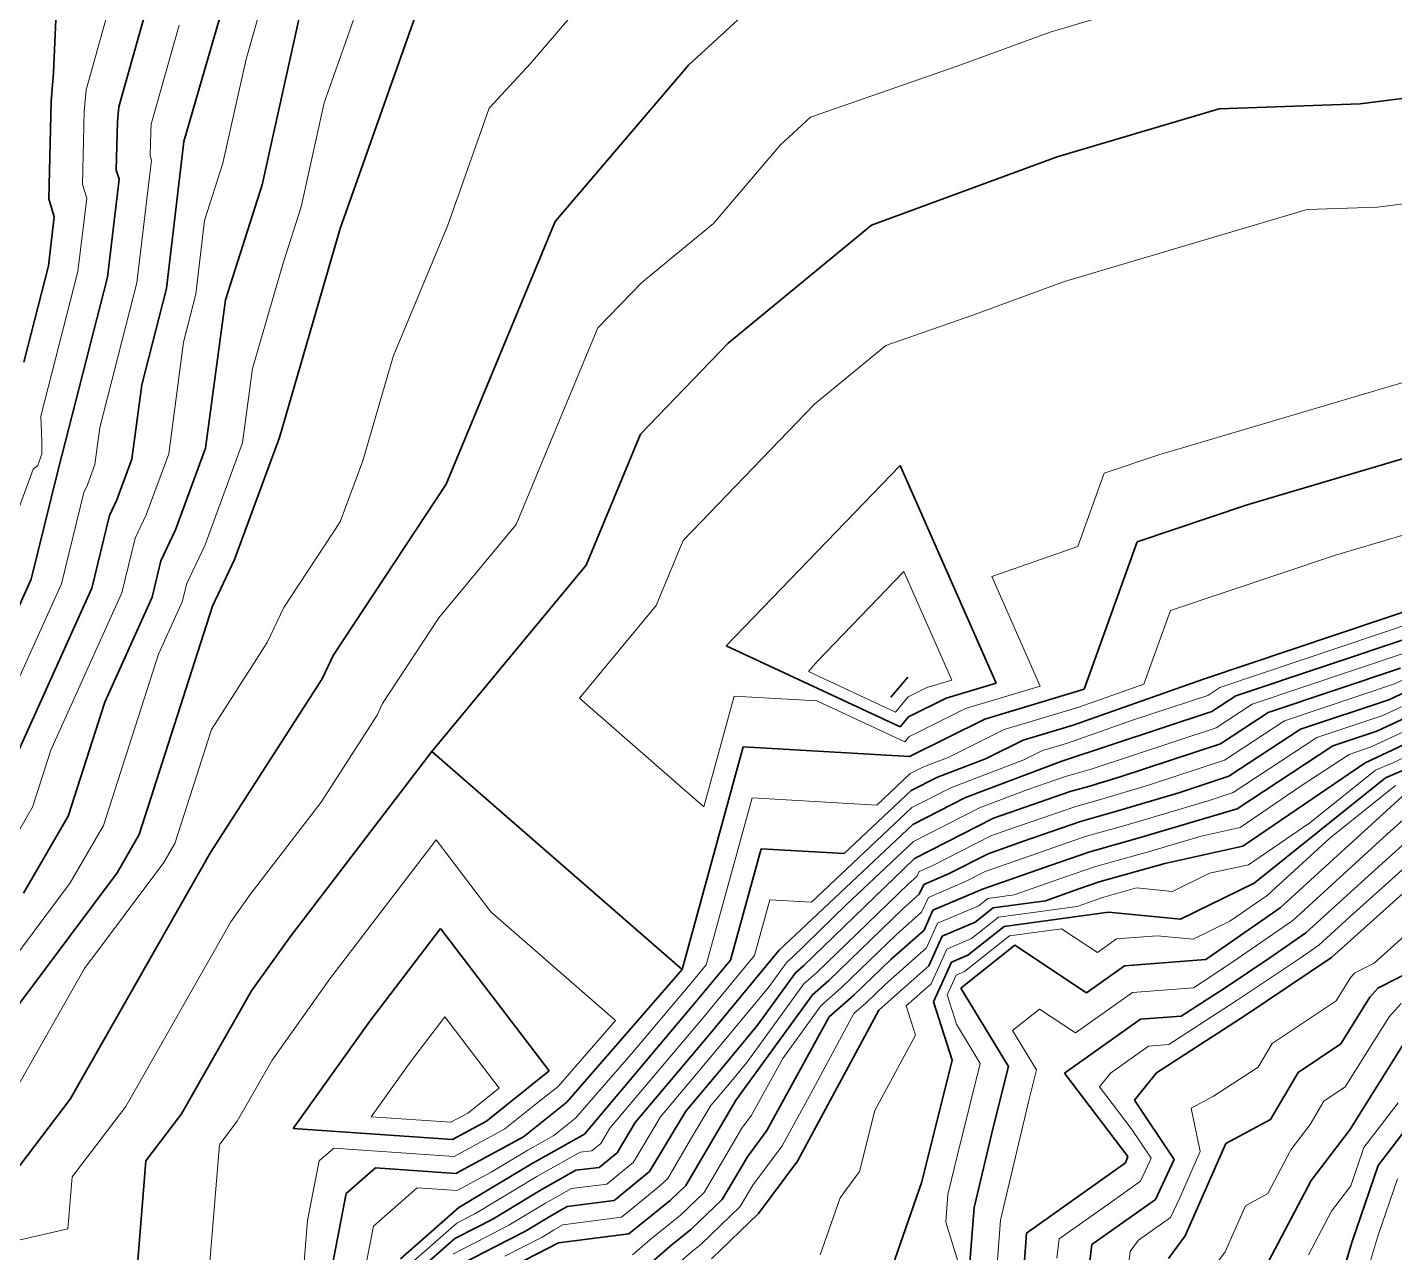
# Model space of a CAD drawing. Header units: millimetres. Extents: x -861324 to 439029, y -308065 to 694685.
# Drawn here: x -656397 to -500554, y 116591 to 256241 of the extents above; entities that cross this region are included whole.
import ezdxf

# ---------------------------------------------------------------- set-up
doc = ezdxf.new("R2010")
doc.units = ezdxf.units.MM
doc.layers.add('C-TOPO-MAJR', color=7, linetype='Continuous', lineweight=35)
doc.layers.add('C-TOPO-MINR', color=7, linetype='Continuous', lineweight=9)

msp = doc.modelspace()

# ---------------------------------------------------------------- linework, layer by layer
at = {"layer": 'C-TOPO-MAJR'}
for p, q in [((-639632, 269748), (-645981, 247173)), ((-652794, 265786), (-653406, 251099)), ((-632013, 265880), (-638556, 243247)), ((-624394, 262011), (-629642, 238274)), ((-611319, 259961), (-620728, 233300)), ((-574063, 258334), (-581027, 251913)), ((-653406, 251099), (-653688, 247802)), ((-581027, 251913), (-596220, 234112)), ((-653688, 247802), (-653959, 236699)), ((-492140, 249109), (-504485, 247539)), ((-645981, 247173), (-646122, 245525)), ((-520561, 246951), (-539010, 241482)), ((-504485, 247539), (-520561, 246951)), ((-646122, 245525), (-646257, 239973)), ((-638556, 243247), (-640544, 226484)), ((-539010, 241482), (-560192, 233692)), ((-645941, 238941), (-647266, 227765)), ((-646257, 239973), (-645941, 238941)), ((-629642, 238274), (-633821, 225202)), ((-653959, 236699), (-653326, 234634)), ((-653326, 234634), (-653989, 229047)), ((-596220, 234112), (-608663, 204189)), ((-620728, 233300), (-627665, 209498)), ((-560192, 233692), (-576519, 220230)), ((-653989, 229047), (-656807, 218063)), ((-647266, 227765), (-652902, 205799)), ((-640544, 226484), (-643362, 215501)), ((-633821, 225202), (-636077, 208265)), ((-576519, 220230), (-586502, 209887)), ((-643362, 215501), (-644490, 207032)), ((-627665, 209498), (-632795, 195575)), ((-586502, 209887), (-592709, 194962)), ((-636077, 208265), (-639498, 198983)), ((-517356, 201810), (-498907, 207279)), ((-652902, 205799), (-655947, 193339)), ((-644490, 207032), (-646200, 202391)), ((-556909, 206298), (-576732, 185762)), ((-545992, 181489), (-556909, 206298)), ((-608663, 204189), (-621545, 184642)), ((-646200, 202391), (-647033, 200622)), ((-529884, 197605), (-517356, 201810)), ((-647033, 200622), (-649063, 192316)), ((-639498, 198983), (-641164, 195446)), ((-535927, 180794), (-529884, 197605)), ((-641164, 195446), (-642179, 191292)), ((-632795, 195575), (-635295, 190269)), ((-592709, 194962), (-610294, 173708)), ((-655947, 193339), (-661352, 181376)), ((-649063, 192316), (-659872, 168391)), ((-642179, 191292), (-647584, 179330)), ((-635295, 190269), (-643647, 164259)), ((-522339, 181946), (-497224, 190377)), ((-576732, 185762), (-576741, 185751)), ((-576741, 185751), (-556919, 176514)), ((-518654, 180043), (-498561, 186788)), ((-621545, 184642), (-622795, 181989)), ((-514968, 178141), (-499898, 183199)), ((-501235, 179610), (-494672, 182670)), ((-622795, 181989), (-635534, 162193)), ((-556057, 182184), (-557978, 179901)), ((-551666, 179792), (-545992, 181489)), ((-547274, 177401), (-535927, 180794)), ((-537209, 176705), (-522339, 181946)), ((-647584, 179330), (-651759, 166325)), ((-555959, 177655), (-551666, 179792)), ((-521377, 178257), (-518654, 180043)), ((-511282, 176238), (-501235, 179610)), ((-502573, 176021), (-493821, 180101)), ((-538492, 172617), (-521377, 178257)), ((-520414, 174568), (-514968, 178141)), ((-556919, 176514), (-555959, 177655)), ((-555861, 173126), (-547274, 177401)), ((-542883, 175009), (-537209, 176705)), ((-519451, 170878), (-511282, 176238)), ((-503910, 172433), (-492971, 177532)), ((-547176, 172872), (-542883, 175009)), ((-531824, 170808), (-520414, 174568)), ((-507596, 174335), (-502573, 176021)), ((-610294, 173708), (-626455, 152592)), ((-581775, 148856), (-610294, 173708)), ((-581775, 148856), (-574808, 174227)), ((-574808, 174227), (-555861, 173126)), ((-518488, 167189), (-507596, 174335)), ((-552662, 170790), (-547176, 172872)), ((-549463, 168453), (-538492, 172617)), ((-517855, 162906), (-503910, 172433)), ((-501601, 170692), (-497590, 172414)), ((-555669, 169255), (-552662, 170790)), ((-535558, 169696), (-531824, 170808)), ((-525156, 168998), (-519451, 170878)), ((-516566, 158713), (-501601, 170692)), ((-563302, 162068), (-555669, 169255)), ((-555477, 165384), (-549463, 168453)), ((-546264, 166116), (-537427, 169172)), ((-537427, 169172), (-535558, 169696)), ((-532625, 166776), (-525156, 168998)), ((-513622, 155881), (-499291, 168952)), ((-536361, 165728), (-532625, 166776)), ((-529691, 163855), (-518488, 167189)), ((-651759, 166325), (-656821, 157579)), ((-570743, 151010), (-555477, 165384)), ((-555286, 161514), (-546264, 166116)), ((-542990, 163436), (-536361, 165728)), ((-503513, 159584), (-496229, 166146)), ((-643647, 164259), (-646177, 159886)), ((-535296, 162283), (-529691, 163855)), ((-635534, 162193), (-651510, 134089)), ((-576259, 149933), (-572775, 162618)), ((-572775, 162618), (-563302, 162068)), ((-546897, 162063), (-542990, 163436)), ((-539715, 160755), (-535296, 162283)), ((-526757, 160934), (-517855, 162906)), ((-507735, 150216), (-493166, 163340)), ((-567894, 149313), (-555286, 161514)), ((-551408, 159762), (-546897, 162063)), ((-547530, 158010), (-539715, 160755)), ((-534230, 158839), (-526757, 160934)), ((-646177, 159886), (-664202, 135771)), ((-554231, 158561), (-551408, 159762)), ((-510679, 153049), (-503513, 159584)), ((-556640, 155749), (-554740, 157433)), ((-554740, 157433), (-554231, 158561)), ((-553177, 155609), (-547530, 158010)), ((-540348, 156702), (-536440, 158075)), ((-536440, 158075), (-534230, 158839)), ((-524954, 154594), (-516566, 158713)), ((-548358, 154258), (-546304, 155880)), ((-546304, 155880), (-540348, 156702)), ((-522080, 150009), (-513622, 155881)), ((-565045, 147615), (-556640, 155749)), ((-554194, 153353), (-553177, 155609)), ((-545077, 153750), (-533165, 155394)), ((-533165, 155394), (-524954, 154594)), ((-609296, 153549), (-617377, 142991)), ((-596930, 137308), (-609296, 153549)), ((-557994, 149985), (-554194, 153353)), ((-552122, 152657), (-548358, 154258)), ((-549186, 150505), (-545077, 153750)), ((-514907, 150113), (-510679, 153049)), ((-626455, 152592), (-630849, 146425)), ((-553648, 149273), (-552122, 152657)), ((-550013, 146753), (-543851, 151620)), ((-543851, 151620), (-535676, 146219)), ((-580230, 145143), (-576259, 149933)), ((-578684, 141430), (-570743, 151010)), ((-562197, 145918), (-557994, 149985)), ((-553102, 145193), (-551068, 149705)), ((-551068, 149705), (-549186, 150505)), ((-531338, 149291), (-522080, 150009)), ((-519776, 146855), (-514907, 150113)), ((-517472, 143701), (-507735, 150216)), ((-594895, 133728), (-581775, 148856)), ((-573167, 142507), (-568834, 148492)), ((-568834, 148492), (-567894, 149313)), ((-559348, 144220), (-553648, 149273)), ((-535676, 146219), (-531338, 149291)), ((-502461, 146719), (-498061, 148962)), ((-566925, 145974), (-565045, 147615)), ((-544586, 137789), (-550013, 146753)), ((-524883, 143546), (-519776, 146855)), ((-503373, 145725), (-502461, 146719)), ((-630849, 146425), (-638817, 132407)), ((-592906, 130112), (-580230, 145143)), ((-575592, 134004), (-566925, 145974)), ((-565016, 143456), (-562197, 145918)), ((-550985, 138535), (-553102, 145193)), ((-506699, 140400), (-503373, 145725)), ((-572111, 130514), (-565016, 143456)), ((-568629, 127023), (-559348, 144220)), ((-529512, 143187), (-524883, 143546)), ((-527685, 137083), (-517472, 143701)), ((-617377, 142991), (-626101, 130745)), ((-577138, 137717), (-573167, 142507)), ((-538186, 137043), (-529512, 143187)), ((-587135, 131410), (-578684, 141430)), ((-511568, 137142), (-506699, 140400)), ((-505663, 130584), (-499010, 141234)), ((-604072, 131591), (-596930, 137308)), ((-581363, 132707), (-577138, 137717)), ((-554464, 124663), (-550985, 138535)), ((-546325, 130853), (-544586, 137789)), ((-514713, 131782), (-511568, 137142)), ((-530978, 127550), (-538186, 137043)), ((-530193, 133963), (-527685, 137083)), ((-502447, 126541), (-494648, 136742)), ((-651510, 134089), (-659672, 123387)), ((-599846, 129792), (-594895, 133728)), ((-585469, 125851), (-581363, 132707)), ((-581337, 124245), (-575592, 134004)), ((-525667, 127200), (-530193, 133963)), ((-638817, 132407), (-642889, 127069)), ((-607935, 129503), (-604072, 131591)), ((-589188, 127981), (-587135, 131410)), ((-519779, 129025), (-514713, 131782)), ((-626101, 130745), (-607935, 129503)), ((-607572, 125616), (-599846, 129792)), ((-598845, 126768), (-592906, 130112)), ((-574333, 127519), (-572111, 130514)), ((-548485, 121738), (-546325, 130853)), ((-510063, 124814), (-505663, 130584)), ((-591211, 126314), (-589188, 127981)), ((-524419, 118496), (-519779, 129025)), ((-642889, 127069), (-643856, 115201)), ((-620042, 123321), (-616721, 126241)), ((-616721, 126241), (-607572, 125616)), ((-607209, 121729), (-598845, 126768)), ((-593884, 125973), (-591211, 126314)), ((-577206, 122639), (-574333, 127519)), ((-573074, 121034), (-568629, 127023)), ((-542506, 118813), (-531221, 126827)), ((-531221, 126827), (-530978, 127550)), ((-527820, 122662), (-525667, 127200)), ((-505413, 117847), (-502447, 126541)), ((-597844, 123743), (-593884, 125973)), ((-589517, 122516), (-585469, 125851)), ((-515308, 114849), (-510063, 124814)), ((-622706, 109707), (-620042, 123321)), ((-603420, 120384), (-597844, 123743)), ((-583124, 122535), (-581337, 124245)), ((-558980, 111616), (-554464, 124663)), ((-613867, 115873), (-607209, 121729)), ((-596843, 120719), (-594863, 121833)), ((-594863, 121833), (-589517, 122516)), ((-587822, 118718), (-583124, 122535)), ((-580778, 119220), (-577206, 122639)), ((-548961, 115470), (-548485, 121738)), ((-535058, 117507), (-527820, 122662)), ((-605121, 119513), (-603420, 120384)), ((-599631, 119039), (-596843, 120719)), ((-578432, 115904), (-573074, 121034)), ((-607668, 118198), (-605121, 119513)), ((-603032, 117297), (-599631, 119039)), ((-595841, 117694), (-587822, 118718)), ((-583127, 117311), (-580778, 119220)), ((-543458, 106278), (-542506, 118813)), ((-526339, 115931), (-524419, 118496)), ((-612107, 114295), (-607668, 118198)), ((-608127, 114668), (-603032, 117297)), ((-600944, 115081), (-595841, 117694)), ((-586989, 113957), (-583127, 117311)), ((-535595, 113081), (-535058, 117507)), ((-506932, 112752), (-505413, 117847))]:
    msp.add_line(p, q, dxfattribs=at)
at = {"layer": 'C-TOPO-MINR'}
for p, q in [((-628203, 263946), (-631475, 252629)), ((-646519, 260423), (-649693, 249136)), ((-617857, 260986), (-622561, 247656)), ((-591445, 261023), (-599041, 252123)), ((-530598, 258430), (-539823, 255696)), ((-639094, 256498), (-642268, 245210)), ((-539823, 255696), (-550414, 251801)), ((-631475, 252629), (-634099, 240760)), ((-599041, 252123), (-603770, 247036)), ((-550414, 251801), (-567127, 246013)), ((-649693, 249136), (-649905, 246664)), ((-649905, 246664), (-650108, 238336)), ((-622561, 247656), (-625185, 235787)), ((-603770, 247036), (-608474, 233706)), ((-642268, 245210), (-642339, 244386)), ((-567127, 246013), (-570610, 242802)), ((-642339, 244386), (-642407, 241610)), ((-642407, 241610), (-642249, 241094)), ((-570610, 242802), (-578206, 233902)), ((-642249, 241094), (-643905, 227125)), ((-634099, 240760), (-636188, 234225)), ((-650108, 238336), (-649634, 236788)), ((-649634, 236788), (-650627, 228406)), ((-625185, 235787), (-627275, 229251)), ((-510523, 235471), (-538197, 227267)), ((-502524, 235764), (-510523, 235471)), ((-496381, 236545), (-502524, 235764)), ((-636188, 234225), (-637182, 225843)), ((-578206, 233902), (-586370, 227171)), ((-608474, 233706), (-614695, 218744)), ((-627275, 229251), (-630743, 217350)), ((-650627, 228406), (-654855, 211931)), ((-643905, 227125), (-648132, 210650)), ((-586370, 227171), (-591361, 222000)), ((-538197, 227267), (-548737, 223391)), ((-637182, 225843), (-638591, 220352)), ((-548737, 223391), (-558545, 219987)), ((-591361, 222000), (-600686, 199575)), ((-638591, 220352), (-640284, 207649)), ((-558545, 219987), (-566669, 213288)), ((-614695, 218744), (-618164, 206844)), ((-630743, 217350), (-631871, 208882)), ((-527422, 207527), (-499749, 215731)), ((-566669, 213288), (-581644, 197775)), ((-654855, 211931), (-654739, 209091)), ((-648132, 210650), (-648696, 206416)), ((-654739, 209091), (-654751, 207625)), ((-631871, 208882), (-636146, 197279)), ((-654751, 207625), (-655200, 206287)), ((-640284, 207649), (-642849, 200687)), ((-533656, 205435), (-527422, 207527)), ((-655737, 205896), (-657867, 200081)), ((-655200, 206287), (-655737, 205896)), ((-648696, 206416), (-649551, 204095)), ((-618164, 206844), (-620729, 199882)), ((-536663, 197070), (-533656, 205435)), ((-649968, 203211), (-652505, 192827)), ((-649551, 204095), (-649968, 203211)), ((-642849, 200687), (-644099, 198034)), ((-620729, 199882), (-627170, 190108)), ((-600686, 199575), (-609478, 188948)), ((-644099, 198034), (-645621, 191804)), ((-507290, 196093), (-498065, 198828)), ((-636146, 197279), (-638230, 192857)), ((-581644, 197775), (-584732, 190348)), ((-546471, 193666), (-536663, 197070)), ((-526112, 189775), (-507290, 196093)), ((-556483, 194241), (-566394, 183973)), ((-551024, 181837), (-556483, 194241)), ((-540959, 181142), (-546471, 193666)), ((-652505, 192827), (-660612, 174884)), ((-645621, 191804), (-653728, 173860)), ((-638230, 192857), (-638737, 190781)), ((-638737, 190781), (-641439, 184800)), ((-584732, 190348), (-593482, 179773)), ((-627170, 190108), (-629045, 186129)), ((-609478, 188948), (-615919, 179175)), ((-529133, 181370), (-526112, 189775)), ((-520496, 180994), (-497892, 188582)), ((-629045, 186129), (-635414, 176231)), ((-641439, 184800), (-647703, 165292)), ((-566394, 183973), (-567360, 182826)), ((-516811, 179092), (-499229, 184993)), ((-500567, 181405), (-495097, 183954)), ((-567360, 182826), (-557449, 178207)), ((-556008, 179920), (-553861, 180988)), ((-553861, 180988), (-551024, 181837)), ((-549470, 178597), (-540959, 181142)), ((-536568, 178750), (-529133, 181370)), ((-521858, 180101), (-520496, 180994)), ((-513125, 177189), (-500567, 181405)), ((-501904, 177816), (-494247, 181386)), ((-593482, 179773), (-579291, 167407)), ((-579291, 167407), (-575825, 180031)), ((-575825, 180031), (-566397, 179483)), ((-566397, 179483), (-556390, 174820)), ((-557449, 178207), (-556008, 179920)), ((-530416, 177281), (-521858, 180101)), ((-616544, 177848), (-622914, 167950)), ((-615919, 179175), (-616544, 177848)), ((-555910, 175391), (-549470, 178597)), ((-545079, 176205), (-536568, 178750)), ((-520895, 176412), (-516811, 179092)), ((-509439, 175287), (-501904, 177816)), ((-503241, 174227), (-493396, 178817)), ((-635414, 176231), (-639590, 163226)), ((-551518, 172999), (-545079, 176205)), ((-537851, 174661), (-530416, 177281)), ((-535158, 171712), (-520895, 176412)), ((-519932, 172723), (-513125, 177189)), ((-500750, 172423), (-492546, 176248)), ((-556390, 174820), (-555910, 175391)), ((-540687, 173813), (-537851, 174661)), ((-518970, 169034), (-509439, 175287)), ((-653728, 173860), (-655816, 167358)), ((-554261, 171958), (-551518, 172999)), ((-542834, 172744), (-540687, 173813)), ((-511199, 169811), (-505753, 173384)), ((-505753, 173384), (-503241, 174227)), ((-555765, 171191), (-554261, 171958)), ((-551062, 169621), (-542834, 172744)), ((-537025, 171156), (-535158, 171712)), ((-528490, 169903), (-519932, 172723)), ((-510238, 165573), (-502755, 171562)), ((-502755, 171562), (-500750, 172423)), ((-559581, 167597), (-555765, 171191)), ((-542378, 169366), (-537959, 170894)), ((-537959, 170894), (-537025, 171156)), ((-534091, 168236), (-528490, 169903)), ((-579017, 149394), (-573792, 168423)), ((-573792, 168423), (-559581, 167597)), ((-555573, 167320), (-551062, 169621)), ((-547864, 167284), (-542378, 169366)), ((-521822, 168094), (-518970, 169034)), ((-518172, 165048), (-511199, 169811)), ((-507929, 163832), (-500446, 169822)), ((-655816, 167358), (-662143, 156426)), ((-622914, 167950), (-630994, 157392)), ((-567022, 156539), (-555573, 167320)), ((-555381, 163449), (-547864, 167284)), ((-544627, 164776), (-536894, 167450)), ((-536894, 167450), (-534091, 168236)), ((-531158, 165315), (-521822, 168094)), ((-501402, 164268), (-497760, 167549)), ((-647703, 165292), (-651499, 158732)), ((-535829, 164005), (-531158, 165315)), ((-517211, 160810), (-510238, 165573)), ((-553347, 160638), (-546581, 164090)), ((-546581, 164090), (-544627, 164776)), ((-541352, 162095), (-535829, 164005)), ((-528224, 162395), (-522623, 164062)), ((-522623, 164062), (-518172, 165048)), ((-515094, 157297), (-507929, 163832)), ((-512150, 154465), (-501402, 164268)), ((-505624, 154900), (-494698, 164743)), ((-639590, 163226), (-640856, 161039)), ((-609795, 163628), (-621916, 147791)), ((-603552, 155429), (-609795, 163628)), ((-563014, 156262), (-555381, 163449)), ((-547214, 160037), (-541352, 162095)), ((-534763, 160561), (-528224, 162395)), ((-640856, 161039), (-649868, 148982)), ((-554758, 160037), (-553347, 160638)), ((-538077, 159415), (-534763, 160561)), ((-521662, 159824), (-517211, 160810)), ((-555963, 158631), (-555013, 159473)), ((-555013, 159473), (-554758, 160037)), ((-549469, 158886), (-547214, 160037)), ((-543939, 157356), (-538077, 159415)), ((-525856, 157764), (-521662, 159824)), ((-502898, 149589), (-491972, 159432)), ((-651499, 158732), (-665017, 140646)), ((-566470, 148464), (-555963, 158631)), ((-553704, 157085), (-549469, 158886)), ((-533698, 157117), (-529961, 158164)), ((-529961, 158164), (-525856, 157764)), ((-630994, 157392), (-633191, 154309)), ((-573501, 150472), (-571759, 156814)), ((-571759, 156814), (-567022, 156539)), ((-569318, 150161), (-563014, 156262)), ((-554467, 155393), (-553704, 157085)), ((-552650, 154133), (-547944, 156134)), ((-547944, 156134), (-546917, 156945)), ((-546917, 156945), (-543939, 157356)), ((-545691, 154815), (-536756, 156048)), ((-536756, 156048), (-534803, 156735)), ((-534803, 156735), (-533698, 157117)), ((-519323, 154361), (-515094, 157297)), ((-633191, 154309), (-645163, 133248)), ((-589362, 143063), (-603552, 155429)), ((-557317, 152867), (-554467, 155393)), ((-548772, 152382), (-545691, 154815)), ((-523517, 152301), (-519323, 154361)), ((-518494, 150061), (-512150, 154465)), ((-509207, 151633), (-505624, 154900)), ((-563621, 146766), (-557317, 152867)), ((-553921, 151313), (-552650, 154133)), ((-544464, 152685), (-538508, 153507)), ((-538508, 153507), (-534420, 150807)), ((-558671, 147102), (-553921, 151313)), ((-553375, 147233), (-551595, 151181)), ((-551595, 151181), (-548772, 152382)), ((-549600, 148629), (-544464, 152685)), ((-534420, 150807), (-532252, 152342)), ((-532252, 152342), (-527623, 152702)), ((-527623, 152702), (-523517, 152301)), ((-511321, 150165), (-509207, 151633)), ((-579457, 143286), (-573501, 150472)), ((-571955, 146759), (-569788, 149751)), ((-569788, 149751), (-569318, 150161)), ((-520928, 148432), (-518494, 150061)), ((-518624, 145278), (-511321, 150165)), ((-649868, 148982), (-657856, 134930)), ((-581002, 146999), (-579017, 149394)), ((-567879, 147233), (-566470, 148464)), ((-551558, 145973), (-550541, 148229)), ((-550541, 148229), (-549600, 148629)), ((-523481, 146778), (-520928, 148432)), ((-505554, 147971), (-505098, 148467)), ((-505098, 148467), (-502898, 149589)), ((-621916, 147791), (-628506, 138541)), ((-587341, 139484), (-581002, 146999)), ((-577911, 139574), (-571955, 146759)), ((-574380, 138256), (-567879, 147233)), ((-565970, 144715), (-563621, 146766)), ((-560772, 145069), (-558671, 147102)), ((-556225, 144707), (-553375, 147233)), ((-530425, 146239), (-523481, 146778)), ((-507217, 145308), (-505554, 147971)), ((-562182, 143838), (-560772, 145069)), ((-550499, 142644), (-551558, 145973)), ((-536931, 141631), (-530425, 146239)), ((-526284, 140315), (-518624, 145278)), ((-514520, 140422), (-507217, 145308)), ((-501192, 143479), (-499824, 144970)), ((-608797, 143469), (-612837, 138190)), ((-602614, 135349), (-608797, 143469)), ((-570304, 138730), (-565970, 144715)), ((-566822, 135240), (-562182, 143838)), ((-555167, 141378), (-556225, 144707)), ((-544100, 141898), (-541018, 144332)), ((-541018, 144332), (-536931, 141631)), ((-506181, 135492), (-501192, 143479)), ((-595890, 135536), (-589362, 143063)), ((-590020, 130761), (-579457, 143286)), ((-547785, 138162), (-550499, 142644)), ((-541386, 137416), (-544100, 141898)), ((-559807, 132779), (-555167, 141378)), ((-528598, 140135), (-526284, 140315)), ((-516093, 137741), (-514520, 140422)), ((-593901, 131920), (-587341, 139484)), ((-584249, 132058), (-577911, 139574)), ((-573851, 132259), (-570304, 138730)), ((-532936, 137063), (-528598, 140135)), ((-628506, 138541), (-632471, 131566)), ((-612837, 138190), (-617199, 132067)), ((-576365, 135861), (-574380, 138256)), ((-550395, 127758), (-547785, 138162)), ((-542256, 133948), (-541386, 137416)), ((-521199, 134432), (-516093, 137741)), ((-578478, 133356), (-576365, 135861)), ((-534190, 135503), (-532936, 137063)), ((-606185, 132490), (-602614, 135349)), ((-598354, 133578), (-595890, 135536)), ((-570370, 128769), (-566822, 135240)), ((-530586, 130756), (-534190, 135503)), ((-523732, 133054), (-521199, 134432)), ((-508615, 133863), (-506181, 135492)), ((-645163, 133248), (-651281, 125228)), ((-608117, 131446), (-606185, 132490)), ((-601959, 130692), (-598354, 133578)), ((-580531, 129928), (-578478, 133356)), ((-561547, 125843), (-559807, 132779)), ((-545495, 120275), (-542256, 133948)), ((-522723, 128112), (-523732, 133054)), ((-510188, 131183), (-508615, 133863)), ((-504055, 128562), (-500156, 133663)), ((-632471, 131566), (-634473, 128941)), ((-617199, 132067), (-608117, 131446)), ((-596376, 129952), (-593901, 131920)), ((-587328, 126916), (-584249, 132058)), ((-574963, 130762), (-573851, 132259)), ((-512388, 128298), (-510188, 131183)), ((-607754, 127559), (-601959, 130692)), ((-599346, 128280), (-596376, 129952)), ((-591047, 129047), (-590020, 130761)), ((-583403, 125048), (-580531, 129928)), ((-579272, 123442), (-574963, 130762)), ((-528322, 127375), (-530586, 130756)), ((-634497, 128910), (-635948, 111108)), ((-623129, 127045), (-621476, 128498)), ((-621476, 128498), (-607754, 127559)), ((-603528, 125761), (-599346, 128280)), ((-598345, 125256), (-593395, 128042)), ((-593395, 128042), (-592059, 128213)), ((-592059, 128213), (-591047, 129047)), ((-573703, 124276), (-570370, 128769)), ((-525043, 122848), (-522723, 128112)), ((-515011, 123315), (-512388, 128298)), ((-505538, 124216), (-504055, 128562)), ((-624455, 120271), (-623129, 127045)), ((-590364, 124415), (-587328, 126916)), ((-551475, 123201), (-550395, 127758)), ((-529520, 124744), (-528444, 127013)), ((-528444, 127013), (-528322, 127375)), ((-651281, 125228), (-651764, 119294)), ((-607391, 123672), (-603528, 125761)), ((-605315, 121056), (-598345, 125256)), ((-584296, 124193), (-583403, 125048)), ((-563769, 122849), (-561547, 125843)), ((-533139, 122167), (-529520, 124744)), ((-502455, 118484), (-500231, 125005)), ((-616954, 119597), (-611965, 123985)), ((-611965, 123985), (-607391, 123672)), ((-597343, 122231), (-594374, 123903)), ((-594374, 123903), (-590364, 124415)), ((-586646, 122285), (-584296, 124193)), ((-581951, 120877), (-579272, 123442)), ((-575140, 121837), (-573703, 124276)), ((-551713, 120067), (-551475, 123201)), ((-517543, 121937), (-515011, 123315)), ((-507738, 121331), (-505538, 124216)), ((-601525, 119711), (-597343, 122231)), ((-588670, 120617), (-586646, 122285)), ((-579605, 117562), (-575140, 121837)), ((-566027, 116325), (-563769, 122849)), ((-538782, 118160), (-533139, 122167)), ((-526119, 120579), (-525043, 122848)), ((-519863, 116672), (-517543, 121937)), ((-625424, 108374), (-624455, 120271)), ((-607439, 119964), (-606165, 120621)), ((-606165, 120621), (-605315, 121056)), ((-595352, 119764), (-588670, 120617)), ((-585475, 118015), (-581951, 120877)), ((-549675, 113431), (-551713, 120067)), ((-546210, 110874), (-545495, 120275)), ((-529738, 118002), (-526119, 120579)), ((-510360, 116348), (-507738, 121331)), ((-651764, 119294), (-657364, 118029)), ((-618287, 112790), (-616954, 119597)), ((-612987, 115084), (-607439, 119964)), ((-604077, 118405), (-601525, 119711)), ((-597736, 118366), (-596342, 119206)), ((-596342, 119206), (-595352, 119764)), ((-503595, 114663), (-502455, 118484)), ((-607898, 116433), (-604077, 118405)), ((-601988, 116189), (-597736, 118366)), ((-587406, 116338), (-585475, 118015)), ((-580780, 116608), (-579605, 117562)), ((-539050, 115947), (-538782, 118160)), ((-530698, 116719), (-529738, 118002)), ((-586572, 111576), (-580780, 116608)), ((-530967, 114506), (-530698, 116719)), ((-520823, 115390), (-519863, 116672))]:
    msp.add_line(p, q, dxfattribs=at)

doc.saveas('drawing.dxf')
